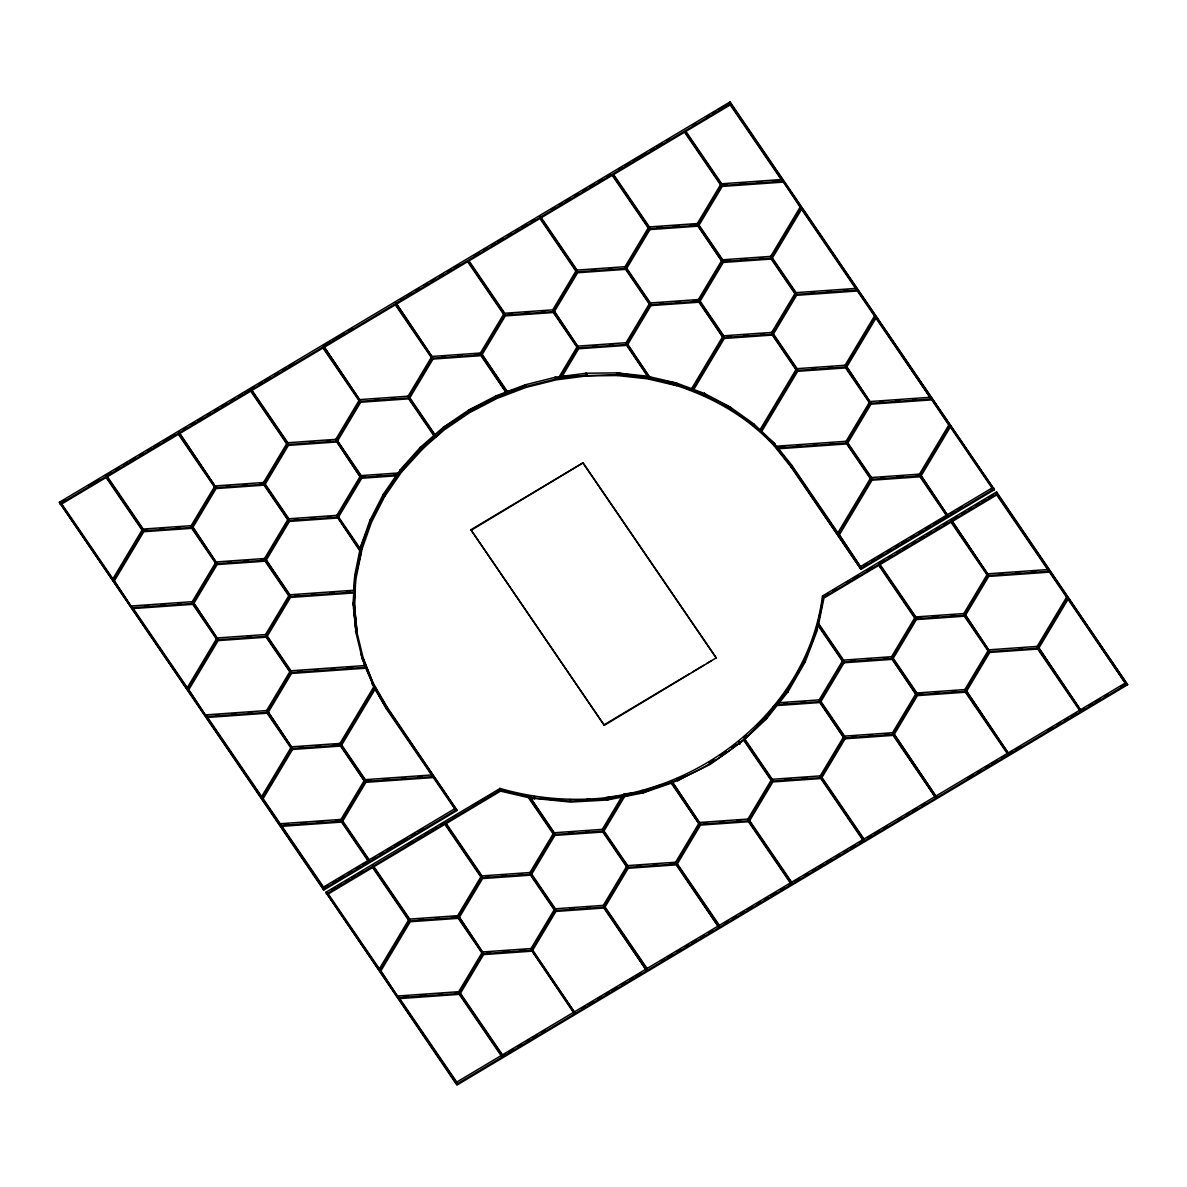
<?xml version="1.0" encoding="UTF-8"?>
<svg xmlns="http://www.w3.org/2000/svg" width="1187" height="1187" viewBox="0 0 1187 1187"><rect width="100%" height="100%" fill="white"/><g stroke="black" fill="none" stroke-linecap="round" stroke-linejoin="round"><path stroke-width="1.5" d="M353.533 607.967L356.07 632.626L353.667 604.969L353.8 592.892M658.013 380.196C701.651 391.295 743.285 412.393 774.102 445.763L791.506 467.678L860.99 569.374L994.409 489.727L730.079 101.889L59.35 502.264L323.695 890.102L457.114 810.469L387.615 708.758L373.682 684.795L363.459 659.23L356.56 630.653L354.171 603.115L354.883 590.903M359.884 549.996L360.403 551.732L336.856 516.3L359.884 549.996L354.75 575.25L354.409 591.972L290.459 596.497L265.443 558.929M355.521 630.831L356.085 632.656L353.132 603.233L353.667 604.969L354.349 592.921L290.474 597.447L267.016 636.677L291.498 672.51L365.537 667.272L360.685 652.627L365.537 667.272L361.946 657.85M353.726 592.892L353.132 603.233L354.067 609.703M353.874 590.236L354.794 575.131L354.409 591.972L353.874 590.236L289.94 594.761L266.467 560.412M355.284 583.959L355.803 575.22L354.587 607.833L357.079 632.389L354.171 603.085M356.323 576.986L361.946 549.299L371.457 522.339L384.707 496.463L401.473 472.144L430.198 440.792M369.943 520.351L370.522 521.983L369.973 520.321L370.492 522.087L360.447 547.355L360.952 549.18L360.388 547.474L360.7 550.308L338.28 517.487L361.738 478.257L397.808 475.705L383.816 496.018L370.522 521.983L360.7 550.308L360.418 547.385L369.943 520.351L383.282 494.282L396.295 475.423M355.314 576.897L354.765 575.161L355.314 576.897L360.581 551.732M624.199 795.691L606.75 799.103L606.231 797.382C710.865 784.933 808.851 703.431 822.457 596.008L996.546 491.908L1127.65 684.736L456.921 1085.111L325.831 892.268L500.098 788.45C581.081 812.056 673.252 797.338 739.1 743.166C783.212 706.74 815.617 655.076 822.992 597.744L997.08 493.629L996.546 491.908M818.362 620.935L819.816 613.916M820.543 610.4L822.354 601.601M817.709 624.125L817.294 630.342L805.172 661.99L804.682 660.195L805.142 662.049L787.931 691.917L787.411 690.166L787.916 691.947L777.841 704.559L777.307 702.823L819.193 699.87L842.666 660.64L818.748 625.638M355.536 630.92L361.234 654.349M356.204 573.544L361.456 551.658M361.427 547.563L360.937 549.937L361.946 549.329L361.427 547.563L364.988 537.459M367.955 529.031L370.938 520.574L371.457 522.339M820.232 702.303L844.224 738.388L820.766 777.619L772.811 781.016L744.442 739.486L765.912 719.485L769.814 713.402M805.157 662.02L804.638 660.284L805.142 662.049M371.768 518.956L373.43 515.722M382.526 497.961L384.173 494.727L384.707 496.463M672.272 782.841L709.96 764.576L743.67 740.213L771.921 781.55L748.463 820.781L700.508 824.164L671.738 781.105L700.508 824.164M797.382 672.881L801.002 666.604M787.886 691.976L787.367 690.24M383.846 495.988L383.238 494.371M142.336 529.595L142.87 531.316L113.433 580.532L112.913 578.811L142.336 529.595L106.593 477.263M116.311 575.042L118.166 571.941M120.035 568.825L121.89 565.724M124.68 561.065L134.888 543.972M137.677 539.313L139.532 536.212M114.056 581.437L143.775 531.731L191.73 528.334L216.212 564.181L192.754 603.411L132.009 607.714L113.522 579.701L132.009 607.714M191.715 527.399L215.173 488.154L178.406 434.338L106.993 476.966L143.761 530.782L191.715 527.399L191.181 525.663L214.654 486.433L178.896 434.101M194.92 521.36L196.79 518.215M208.986 497.813L210.871 494.682M192.62 527.8L216.079 488.569L264.033 485.171L288.515 521.019L265.057 560.249L217.117 563.647L192.101 526.064L217.117 563.647M192.754 603.411L192.235 601.675L215.693 562.445L192.22 528.096M216.079 487.62L178.777 432.068L216.079 487.62L264.018 484.237L263.499 482.501L286.957 443.27L251.199 390.938M195.959 597.373L197.828 594.242M200.648 589.524L207.221 578.544M210.025 573.84L211.909 570.695M213.779 567.564L215.663 564.418M269.093 475.067L264.404 482.901L264.938 484.637L289.42 520.485L337.375 517.087L360.833 477.857L335.817 440.273L360.833 477.857M271.912 470.349L273.796 467.218M276.601 462.5L283.174 451.52M264.018 484.237L287.477 444.991L286.957 443.27M193.659 603.812L217.132 564.582L265.072 561.199L289.569 597.031L266.096 636.262L218.156 639.659L193.14 602.091L218.156 639.659M264.938 484.637L288.396 445.407L287.862 443.671M216.731 638.458L217.251 640.194L187.828 689.41L187.294 687.674L216.731 638.458L193.258 604.109M265.057 560.249L264.538 558.513L287.996 519.283L264.523 484.934M336.322 441.074L359.795 401.829L323.012 348.014L251.599 390.642L288.382 444.457L336.322 441.074L335.802 439.338L359.26 400.108L323.517 347.776M205.559 659.067L207.428 655.951M210.203 651.292L212.992 646.633M214.847 643.532L216.717 640.416M267.327 555.783L269.197 552.652M281.393 532.251L283.278 529.105M343.28 428.759L345.165 425.614M357.361 405.212L359.231 402.081M188.436 690.315L218.171 640.609L266.111 637.211L290.607 673.044L267.134 712.289L206.39 716.577L187.917 688.579L206.39 716.577M265.977 560.65L289.435 521.419L288.901 519.683M337.242 441.475L360.7 402.245L408.654 398.847L434.709 436.979L420.747 449.19L397.971 472.99L361.204 475.586L336.707 439.739L361.723 477.322L398.506 474.711L420.717 449.22L420.183 447.469L434.175 435.258L409.159 398.639M266.096 636.262L265.576 634.526L289.034 595.295L265.562 560.947M337.375 517.087L336.841 515.351L360.299 476.121M360.685 401.295L323.383 345.743L360.685 401.295L408.64 397.912L408.105 396.176L431.564 356.946L395.82 304.614M268.366 631.796L270.235 628.665M273.055 623.961L279.628 612.967M282.432 608.263L284.316 605.118M338.696 514.194L341.5 509.49M344.319 504.772L346.203 501.641M349.008 496.923L355.581 485.943M358.4 481.239L360.269 478.094M481.462 355.477L506.908 393.669L496.552 397.6L469.028 411.919L443.686 429.16L435.495 436.297L409.545 398.313L409.025 396.577L417.468 382.451M420.287 377.748L422.157 374.617M424.976 369.899L431.534 358.919M408.64 397.912L432.098 358.682L431.564 356.946M409.545 398.313L433.003 359.082L432.483 357.346M267.134 712.289L266.615 710.553L290.073 671.323L266.615 636.974M432.988 358.133L395.686 302.581L432.988 358.133L480.943 354.75L480.409 353.014L503.882 313.783L468.123 261.452M277.847 693.698L279.731 690.552M282.536 685.849L285.355 681.145M483.198 350.284L485.082 347.138M491.641 336.158L493.525 333.013M501.033 320.46L502.902 317.33M480.943 354.75L504.401 315.519L503.882 313.783M268.054 712.69L291.512 673.459L365.908 668.192L374.484 688.282L340.491 745.139L292.536 748.537L267.52 710.954L292.536 748.537M481.848 355.15L505.306 315.92L553.261 312.522L577.743 348.37L559.76 378.46L555.842 378.965L555.382 377.229L525.188 384.811L507.383 391.547L481.328 353.414L507.902 393.283L525.722 386.547L555.813 378.994L555.308 377.243L559.225 376.724L577.223 346.634L553.75 312.285M291.112 747.335L291.646 749.071L262.208 798.287L261.689 796.551L291.112 747.335L267.654 712.986M553.246 311.587L576.704 272.357L539.937 218.527L468.524 261.155L505.306 314.97L553.246 311.587L552.727 309.852L576.185 270.621L540.426 218.289M266.022 791.239L272.52 780.363M279.019 769.488L280.874 766.387M283.663 761.728L292.032 747.736L292.551 749.472L262.831 799.177L280.785 825.455L341.53 821.152L364.988 781.921L340.995 745.837M555.501 307.121L562.074 296.142M568.647 285.147L570.517 282.016M573.336 277.298L576.155 272.595M554.151 311.988L577.624 272.758L625.564 269.36L650.061 305.207L626.602 344.438L578.648 347.836L553.632 310.267L578.648 347.836M340.491 745.139L339.957 743.403L373.964 686.546L366.056 668.162M625.549 268.425L649.022 229.195L612.24 175.364L540.827 217.993L577.609 271.808L625.549 268.425L625.03 266.689L648.488 227.459L612.744 175.127M350.224 728.18L352.094 725.049M353.963 721.919L355.833 718.788M363.311 706.28L365.181 703.164M367.985 698.475L369.854 695.345M371.724 692.214L373.593 689.083M627.107 345.135L649.022 378.193L617.418 374.602L560.487 376.561L562.341 373.46M565.131 368.786L567.92 364.127M569.775 361.026L571.63 357.925M631.573 257.683L633.443 254.537M636.262 249.834L638.131 246.703M640.016 243.558L641.885 240.412M646.589 232.578L649.393 227.859L649.927 229.595L626.469 268.826L650.951 304.673L698.906 301.275L722.364 262.045L698.371 225.96M341.53 821.152L340.995 819.416L364.468 780.185M626.602 344.438L626.068 342.702L649.526 303.471L626.068 269.123M697.867 225.263L721.325 186.033L684.543 132.202L613.145 174.83L649.912 228.661L697.867 225.263L697.333 223.527L720.791 184.297L685.047 131.965M341.915 819.831L348.488 808.851M351.293 804.133L353.177 801.002M355.047 797.857L356.931 794.726M359.735 790.008L365.373 780.601M627.923 341.544L638.235 324.288M641.054 319.57L642.939 316.439M645.743 311.721L650.446 303.887L650.966 305.608L627.508 344.853L650.535 378.549L677.169 384.825L692.11 390.389L723.402 338.058L699.41 301.988M699.188 222.37L701.057 219.224M703.876 214.521L710.449 203.541M712.319 200.395L714.203 197.25M717.007 192.546L718.892 189.416M698.906 301.275L698.371 299.539L721.83 260.309M703.98 292.106L705.85 288.96M708.669 284.257L710.553 281.126M712.423 277.981L714.307 274.85M718.996 267.001L722.749 260.725M692.11 390.389L691.591 388.653L722.883 336.322M771.209 258.113L770.689 256.377L800.409 206.672L782.456 180.409L800.928 208.408L771.209 258.113L723.254 261.511L698.772 225.664L722.23 186.433L782.99 182.13M693.475 387.422L696.324 382.674M699.158 377.911L701.057 374.751M703.891 370.003L710.523 358.904M713.372 354.156L715.257 350.996M718.105 346.233L723.788 336.737M771.595 256.793L773.494 253.617M776.343 248.855L782.99 237.741M785.839 232.978L787.738 229.803M790.587 225.04L796.269 215.515M693.06 390.731L724.307 338.473L772.262 335.075L796.744 370.923L760.526 431.504L754.338 425.673L730.821 408.847L705.033 395.226L693.06 390.731L692.525 389.01L704.485 393.461L730.346 407.156L753.79 423.907L759.992 429.768L760.526 431.504M379.914 970.551L327.79 894.256L372.57 867.519L409.352 921.335L379.914 970.551L379.395 968.815L408.818 919.599L373.074 867.282M384.647 961.945L386.502 958.844M388.372 955.743L390.226 952.627M393.016 947.968L403.224 930.89M406.013 926.231L407.868 923.115M380.537 971.456L410.257 921.75L458.212 918.352L482.694 954.185L459.235 993.43L398.476 997.718L380.003 969.72L398.476 997.718M772.247 334.14L795.705 294.895L771.224 259.063L723.269 262.446L699.811 301.691L724.307 337.523L772.247 334.14L771.728 332.405L795.186 293.174L771.713 258.825M776.387 326.529L778.257 323.398M781.076 318.68L782.96 315.549M784.83 312.404L786.714 309.273M791.403 301.424L796.091 293.575M458.197 917.403L481.655 878.172L444.873 824.357L373.475 866.985L410.242 920.8L458.197 917.403L457.663 915.681L481.121 876.436L445.377 824.119M459.517 914.509L462.322 909.806M477.337 884.701L479.222 881.555M459.102 917.818L482.56 878.588L530.515 875.19L554.997 911.022L531.539 950.268L483.584 953.651L458.583 916.082L483.584 953.651M759.992 429.768L796.225 369.187L772.752 334.838M764.473 424.219L766.327 421.103M772.871 410.168L779.399 399.247M782.203 394.559L784.073 391.443M790.601 380.523L797.13 369.587M761.965 431.638L774.369 443.374L774.963 445.184L761.253 432.202L797.664 371.323L845.604 367.925L870.101 403.773L846.643 443.003L777.144 447.929L774.918 445.125L776.61 446.193L846.108 441.267L869.567 402.037L846.108 367.688M459.235 993.43L458.701 991.694L482.159 952.464L458.701 918.115M530.5 874.24L553.958 835.01L528.408 797.619L500.528 791.135L445.778 823.823L482.545 877.638L530.5 874.24L529.966 872.519L553.439 833.274L528.898 797.382M460.556 990.537L462.426 987.391M464.31 984.26L466.179 981.115M468.999 976.411L475.572 965.417M478.391 960.713L480.26 957.568M531.821 871.347L533.69 868.216M536.509 863.498L538.394 860.367M540.263 857.222L542.147 854.091M544.952 849.388L551.525 838.393M845.589 366.991L875.323 317.285L857.37 291.008L796.625 295.311L773.152 334.541L797.649 370.389L845.589 366.991L845.07 365.255L874.789 315.549L857.845 290.741M853.572 352.969L855.471 349.794M863.068 337.093L864.967 333.918M867.816 329.155L869.715 325.98M872.564 321.217L875.412 316.454L931.142 398.98L870.991 403.239L845.975 365.67L870.991 403.239M846.509 367.391L875.932 318.175L875.412 316.454M531.539 950.268L531.004 948.532L554.477 909.301L531.004 874.953M529.387 796.225L554.863 834.476L602.803 831.078L602.284 829.357L621.84 796.64M534.743 944.229L531.924 948.932L575.28 1013.372L646.692 970.743L604.376 907.847M549.759 919.124L551.629 915.978M604.138 828.17L609.836 818.644M602.803 831.078L623.294 796.818L622.774 795.082M635.164 793.376L624.614 796.551L603.708 831.493L628.205 867.326L676.145 863.943L699.618 824.713L671.738 782.93M932.225 399.604L949.704 426.148L919.984 475.868L872.03 479.251L847.548 443.419L847.014 441.683L855.471 427.557M858.275 422.854L860.16 419.708M862.979 415.005L869.537 404.01M847.548 443.419L871.006 404.173L870.486 402.452M603.842 907.105L627.3 867.875L602.818 832.028L554.863 835.425L531.405 874.656L555.902 910.488L603.842 907.105L603.322 905.369L626.781 866.139L603.308 831.79M604.228 905.77L606.112 902.639M608.916 897.936L610.801 894.79M612.67 891.645L614.554 888.514M617.374 883.811L623.932 872.816M627.686 866.54L628.22 868.276L604.762 907.506L647.598 970.209L718.996 927.581L676.679 864.685M838.423 534.491L792.382 467.114L777.856 448.82L846.643 443.953L871.139 479.785L838.423 534.491L837.903 532.755L870.605 478.064L847.147 443.715M839.461 532.088L841.346 528.927M853.601 508.422L855.486 505.276M858.32 500.543L861.154 495.81M863.038 492.664L864.922 489.504M867.742 484.771L869.641 481.625M839.046 535.396L872.044 480.201L919.999 476.803L947.3 516.76L861.361 568.054L838.512 533.66L861.361 568.054M676.145 863.943L675.626 862.207L699.084 822.977M676.531 862.608L682.169 853.201M698.119 826.523L700.004 823.377M919.984 475.868L919.45 474.132L949.185 424.427M921.32 472.945L924.169 468.182M927.017 463.42L928.917 460.244M931.765 455.482L938.398 444.368M941.246 439.605L943.146 436.43M920.889 476.269L950.327 427.053L992.985 489.489L948.19 516.226L920.37 474.533L948.19 516.226M748.463 820.781L747.929 819.045L771.387 779.814L744.19 740.005M749.783 817.888L754.472 810.038M757.291 805.335L759.161 802.189M761.045 799.059L762.915 795.913M765.734 791.21L772.307 780.215M823.867 693.994L830.425 683.015M833.244 678.296L835.129 675.166M777.841 704.559L819.727 701.606L843.185 662.361L842.666 660.64M892.535 659.141L916.527 695.226L893.069 734.456L845.129 737.854L820.632 702.007L844.091 662.776L843.571 661.04M820.766 777.619L820.232 775.883L843.705 736.652M892.03 658.444L915.489 619.199L878.721 565.383L823.971 598.07L818.526 624.436L844.091 661.827L892.03 658.444L891.511 656.708L914.969 617.477L879.211 565.146M828.66 763.731L830.529 760.6M904.613 636.707L906.497 633.576M909.301 628.858L912.12 624.154M893.603 735.198L935.92 798.094L864.507 840.722L821.671 778.019L845.129 738.789L844.61 737.053M893.069 734.456L892.55 732.72L916.008 693.49M964.334 615.281L987.807 576.036L951.024 522.221L879.612 564.849L916.394 618.664L964.334 615.281L963.814 613.545L987.272 574.315L951.529 521.983M896.274 728.417L902.847 717.438M905.651 712.734L907.536 709.589M967.539 609.243L969.408 606.097M972.227 601.394L978.8 590.414M981.619 585.695L983.489 582.565M893.989 734.857L917.447 695.627L965.387 692.229L1008.223 754.932L936.825 797.56L893.455 733.136L936.825 797.56M965.254 615.682L988.712 576.452L1049.456 572.149L1067.41 598.426L1037.69 648.132L989.735 651.529L964.719 613.946L989.735 651.529M965.372 691.294L988.845 652.064L964.348 616.216L916.409 619.614L892.936 658.844L917.432 694.692L965.372 691.294L964.853 689.558L988.311 650.328L964.838 615.979M977.02 671.13L978.904 667.999M981.708 663.296L984.527 658.577M966.292 691.695L989.75 652.464L1037.705 649.066L1080.541 711.77L1009.128 754.398L965.758 689.973L1009.128 754.398M1037.69 648.132L1037.156 646.396L1066.89 596.69L1049.931 571.882M1039.975 643.636L1041.86 640.461M1044.708 635.698L1051.356 624.585M1054.204 619.822L1061.801 607.121M1064.65 602.358L1066.549 599.183M1038.595 648.532L1068.018 599.316L1067.499 597.595L1126.226 684.498L1081.431 711.236L1038.076 646.811L1081.431 711.236M741.474 741.133L739.813 743.789L739.293 742.068L739.724 743.878M389.425 487.115L392.556 482.56M397.793 474.978L400.924 470.438L401.473 472.144L400.924 470.438M773.672 707.378L775.571 705.019M778.42 701.428L780.66 698.653M765.941 719.456L777.04 705.568L819.742 702.541L844.224 738.388M421.444 449.828L435.703 437.35L443.745 428.166L440.08 431.371M404.47 466.476L410.331 459.918M415.035 454.666L426.103 443.567M435.495 436.297L434.961 434.561L443.048 427.498L468.524 410.168L496.003 395.879L506.374 391.933M744.442 739.486L765.363 717.779L758.656 724.025M743.923 737.75L746.608 735.257M430.006 440.169L433.893 436.771M435.703 437.35L444.294 429.887L469.592 412.661L496.982 398.431L525.945 387.452L556.006 379.899L586.63 375.908L617.344 375.552L647.553 378.846L676.768 385.716M507.902 393.283L507.383 391.547L525.618 386.576L525.084 384.84L525.722 386.547M624.614 796.551L642.805 792.975L659.23 786.18M677.391 781.076L688.697 774.651M709.574 762.766L714.025 759.68M719.945 755.555L725.865 751.43M731.785 747.306L736.237 744.204M443.76 428.151L446.742 426.118M449.725 424.1L455.674 420.05M464.607 413.966L467.574 411.948M443.137 427.439L443.582 429.234L443.137 427.439L469.147 411.844L468.613 410.123L496.656 397.571L496.121 395.835M62.317 501.582L65.419 499.742M88.58 485.913L99.396 479.459M106.459 475.23L111.222 472.396M115.985 469.548L119.16 467.648M123.923 464.814L127.098 462.915M130.273 461.031L135.036 458.182M139.784 455.333L142.959 453.449M147.722 450.6L150.897 448.716M154.073 446.816L158.835 443.968M163.598 441.134L174.697 434.501M183.54 429.234L186.7 427.335M191.463 424.486L194.638 422.602M197.814 420.702L202.576 417.869M207.339 415.02L210.514 413.121M215.277 410.287L218.438 408.387M221.613 406.488L226.376 403.654M231.139 400.805L234.314 398.921M239.077 396.072L242.252 394.188M245.427 392.289L250.175 389.44M251.08 388.906L254.255 387.021M259.018 384.173L262.193 382.273M265.354 380.389L270.117 377.54M274.88 374.706L278.055 372.807M282.818 369.958L285.993 368.074M289.168 366.175L293.931 363.326M324.971 344.794L329.734 341.96M332.909 340.061L344.022 333.428M348.77 330.594L351.945 328.695M400.449 299.747L403.625 297.848M406.8 295.949L411.563 293.115M416.325 290.266L419.501 288.382M424.263 285.533L427.424 283.634M430.599 281.749L435.362 278.9M440.125 276.067L443.3 274.167M448.063 271.319L451.238 269.434M454.413 267.535L459.161 264.701M474.34 255.635L479.103 252.786M483.866 249.953L487.041 248.053M491.804 245.219L494.979 243.32M498.154 241.421L502.917 238.587M507.665 235.738L510.84 233.854M515.603 231.005L518.778 229.106M521.954 227.221L526.716 224.373M531.479 221.539L534.654 219.64M551.421 209.624L554.581 207.74M559.344 204.891L562.519 203.007M565.695 201.107L570.457 198.259M575.22 195.425L578.395 193.526M583.158 190.692L586.333 188.792M589.494 186.893L594.257 184.059M599.02 181.21L602.195 179.326M606.958 176.477L610.133 174.578M618.961 169.311L622.136 167.412M625.312 165.527L630.074 162.678M633.25 160.779L645.936 153.212M650.699 150.363L653.874 148.464M657.049 146.58L661.812 143.731M666.575 140.897L669.735 138.998M692.644 125.332L695.73 123.478M706.547 117.038L709.633 115.184M712.719 113.344L715.806 111.504M718.892 109.649L729.708 103.21M59.869 503.985L730.598 103.625L730.079 101.889M105.569 475.764L106.088 477.5L61.309 504.238L113.433 580.532M179.296 433.804L250.709 391.176L287.477 444.991M323.917 347.479L395.316 304.851L432.098 358.682M396.221 304.317L467.633 261.689L504.401 315.519M470.883 529.758L583.054 462.811L716.28 657.821L604.302 725.346L470.883 529.758L604.302 725.346M471.061 530.337L583.054 462.811M368.311 860.323L368.845 862.059L324.051 888.796L323.532 887.06L368.311 860.323L342.019 821.849M455.155 808.495L455.674 810.217L369.736 861.525L369.216 859.789L455.155 808.495L433.848 777.307M860.827 566.333L946.766 515.024L920.474 476.551M947.671 514.49L992.451 487.753L949.793 425.317M323.695 890.102L323.161 888.38L327.924 885.532M332.686 882.683L335.862 880.784M339.052 878.899L343.815 876.051M348.577 873.202L351.753 871.303M356.515 868.469L359.691 866.569M362.866 864.67L367.629 861.821M372.406 858.987L375.582 857.088M380.344 854.239L383.52 852.34M386.695 850.456L391.458 847.607M394.633 845.708L407.349 838.126M412.112 835.277L415.287 833.378M418.462 831.493L423.225 828.645M863.646 565.739L866.822 563.855M871.584 561.006L874.76 559.107M877.935 557.207L882.698 554.374M887.475 551.525L890.651 549.626M895.413 546.777L898.589 544.892M901.764 542.993L906.527 540.144M911.29 537.296L914.465 535.411M919.228 532.562L922.418 530.663M925.593 528.764L930.356 525.93M933.531 524.031L946.232 516.449M950.995 513.6L954.185 511.701M957.36 509.802L962.123 506.968M990.715 489.905L993.89 488.005M604.124 724.767L689.439 673.845M692.585 671.961L703.654 665.358M706.814 663.474L711.547 660.64M331.885 889.746L334.986 887.906M338.072 886.066L341.159 884.226M345.788 881.451L348.874 879.612M351.975 877.772L355.061 875.917M358.148 874.077L362.777 871.317M407.853 844.402L412.616 841.568M417.379 838.719L420.554 836.835M425.317 833.986L428.477 832.087M431.653 830.203L436.415 827.354M441.178 824.52L444.353 822.621M453.078 817.413L456.194 815.543M473.405 805.276L478.094 802.471M481.225 800.602L484.355 798.747M487.486 796.878L492.175 794.073M496.878 791.269L500.009 789.4M823.437 596.334L828.14 593.53M832.829 590.725L835.96 588.856M846.91 582.327L850.04 580.458M853.156 578.588L857.86 575.784M867.237 570.19L871.941 567.386M879.092 563.113L883.855 560.279M888.618 557.43L891.778 555.531M896.541 552.697L899.716 550.798M902.892 548.898L907.654 546.065M912.417 543.216L915.592 541.331M920.355 538.483L923.516 536.598M926.691 534.699L931.454 531.85M936.217 529.016L939.392 527.117M944.155 524.283L947.33 522.384M952.938 519.031L957.568 516.271M962.212 513.496L965.298 511.656M968.384 509.817L971.47 507.962M976.115 505.202L979.201 503.362M982.287 501.507L985.373 499.668M988.459 497.828L993.104 495.053M326.351 894.004L500.202 790.23L534.847 798.124L570.591 801.136L606.75 799.103M951.929 521.687L996.709 494.949L1048.848 571.244L988.697 575.502L951.395 519.951L988.697 575.502M501.552 1055.332L502.086 1057.068L457.292 1083.79L456.758 1082.069L501.552 1055.332L459.77 994.172M502.976 1056.534L502.457 1054.798L573.855 1012.17L531.019 949.466L574.389 1013.906L502.976 1056.534L460.141 993.831L483.599 954.6L531.553 951.202M574.76 1011.636L646.173 969.007M647.598 970.209L647.063 968.473L718.476 925.845M790.779 882.683L791.314 884.419L719.901 927.047L719.367 925.311L790.779 882.683L748.997 821.523M863.083 839.521L863.617 841.257L792.204 883.885L791.684 882.149L863.083 839.521L821.3 778.36M864.507 840.722L863.988 838.986L935.401 796.358M936.291 795.824L1007.704 753.196L965.906 692.036M1008.594 752.662L1080.007 710.034L1038.224 648.874M1080.912 709.5L1125.691 682.762M502.487 1055.866L505.677 1053.967M508.852 1052.068L513.615 1049.219M518.393 1046.385L521.568 1044.486M526.331 1041.637L529.506 1039.738M532.696 1037.839L537.459 1034.99M542.222 1032.141L545.412 1030.257M581.956 1008.431L585.146 1006.531M588.322 1004.632L593.085 1001.783M597.862 998.935L601.037 997.05M605.8 994.202L608.976 992.302M612.166 990.403L616.928 987.554M621.691 984.706L624.881 982.806M629.644 979.972L632.819 978.073M635.995 976.174L640.772 973.325M661.426 960.995L664.616 959.096M667.791 957.197L672.554 954.348M677.332 951.499L680.507 949.6M685.27 946.766L688.445 944.867M691.635 942.968L696.398 940.119M701.161 937.27L704.351 935.371M709.114 932.522L712.289 930.638M725.005 923.041L728.18 921.142M732.958 918.293L736.133 916.394M740.896 913.56L744.086 911.661M747.261 909.761L752.024 906.913M756.802 904.064L759.977 902.165M764.74 899.316L767.915 897.431M771.105 895.532L775.868 892.683M780.631 889.835L783.821 887.935M788.583 885.087L791.759 883.187M794.934 881.303L799.712 878.454M804.474 875.605L807.65 873.706M812.427 870.857L815.603 868.958M818.778 867.059L823.555 864.225M826.731 862.326L831.493 859.477M836.271 856.628L839.446 854.729M844.209 851.88L847.384 849.981M850.575 848.097L855.337 845.248M860.1 842.399L863.29 840.5M868.053 837.651L871.228 835.752M874.404 833.853L879.181 831.019M883.944 828.17L887.119 826.271M898.247 819.623L901.423 817.724M906.2 814.89L909.376 812.991M912.551 811.092L917.328 808.243M922.091 805.394L925.266 803.495M968.191 777.886L972.954 775.037M977.717 772.188L980.892 770.289M985.67 767.44L988.845 765.556M992.02 763.656L996.798 760.808M1001.561 757.959L1004.736 756.06M1009.514 753.211L1012.689 751.312M1015.864 749.427L1020.627 746.578M1047.661 730.45L1052.424 727.601M1057.187 724.753L1060.362 722.853M1065.14 720.005L1068.315 718.105M1071.49 716.221L1076.268 713.372M1081.031 710.523L1084.206 708.624M1088.983 705.775L1092.159 703.876M1095.334 701.977L1100.097 699.143M1104.874 696.294L1108.05 694.395M1120.765 686.798L1123.941 684.899M776.357 704.855L772.841 706.858L773.375 708.594L764.621 717.156L765.155 718.877M468.494 410.183L469.043 411.889L468.583 410.123M470.705 410.079L477.144 406.74M676.991 779.28L685.107 775.17M728.818 407.794L730.272 407.096L730.895 408.907M498.184 396.043L506.701 392.808M513.511 390.226L525.426 385.716M642.33 791.225L660.699 784.904M642.835 792.946L671.248 783.183L699.618 824.713M623.294 796.818L606.78 800.053L612.195 798.391M606.809 800.053L570.502 802.086L529.906 797.961M555.516 378.149L559.107 377.689M564.508 376.976L568.113 376.516M560.487 376.561L586.081 373.237L616.854 372.866L647.731 377.911L647.197 376.16L616.988 372.896M623.679 793.94L642.523 792.07L642.004 790.349M647.227 376.19L647.761 377.896L647.197 376.16C649.23 380.597 645.55 374.454 648.503 376.457M685.938 131.431L721.696 183.762L781.847 179.504L782.367 181.24L722.215 185.498L685.448 131.668L730.242 104.931L782.367 181.24M723.551 184.578L727.23 184.311M740.109 183.406L745.644 183.006M756.683 182.234L762.202 181.834M773.256 181.062L778.776 180.661M613.634 174.593L649.393 226.925L697.333 223.527M656.782 227.34L662.301 226.954M673.37 226.168L678.905 225.782M689.973 224.996L695.508 224.595M649.927 229.595L697.882 226.198L722.364 262.045M540.308 216.257L577.075 270.087L625.03 266.689M698.238 223.942L722.735 259.775L770.689 256.377M591.853 269.983L595.533 269.716M608.441 268.811L612.136 268.544M724.589 260.591L730.124 260.19M741.192 259.419L746.727 259.018M759.635 258.113L763.315 257.846M469.028 260.917L504.772 313.249L552.727 309.852M626.469 268.826L625.935 267.105L650.431 302.937L698.371 299.539M772.618 258.291L796.076 292.625L856.228 288.382L802.071 209.105M508.481 313.932L512.161 313.665M525.069 312.76L528.764 312.493M541.673 311.573L545.352 311.32M659.66 303.234L663.355 302.967M676.264 302.062L679.943 301.795M692.852 300.875L698.386 300.489M810.825 292.536L814.505 292.269M827.384 291.364L831.078 291.097M843.957 290.192L847.637 289.925M796.611 294.361L856.747 290.103L801.551 209.313L772.114 258.529L796.611 294.361L796.076 292.625M650.966 305.608L698.92 302.225L723.402 338.058M432.469 356.412L480.409 353.014M578.114 346.1L626.068 342.702M699.291 299.955L723.773 335.787L771.728 332.405M441.698 356.693L445.392 356.441M458.301 355.521L461.98 355.269M474.889 354.349L478.584 354.082M592.892 345.996L596.571 345.743M609.48 344.823L613.175 344.556M727.468 336.47L731.162 336.218M744.071 335.298L747.765 335.046M760.674 334.126L764.354 333.859M433.003 359.082L480.958 355.685L506.908 393.669M360.165 399.574L408.105 396.176M773.657 334.304L797.115 368.653L845.07 365.255M374.929 399.47L378.608 399.203M391.517 398.298L395.212 398.031M811.893 368.549L815.573 368.282M828.481 367.376L832.176 367.109M252.104 390.404L287.847 442.736L335.802 439.338M870.472 401.503L930.608 397.244M310 442.113L313.68 441.846M326.588 440.926L330.283 440.674M879.686 401.799L883.365 401.532M896.259 400.627L899.939 400.36M912.818 399.455L916.498 399.188M288.396 445.407L336.336 442.009M871.006 404.173L931.75 399.885L949.704 426.148M215.544 485.898L263.499 482.501M226.628 486.047L230.308 485.795M243.216 484.875L246.911 484.622M259.819 483.702L263.514 483.435M361.219 476.521L364.824 476.269M377.451 475.379L381.057 475.126M393.683 474.236L397.289 473.969M779.132 446.95L784.562 446.579M797.234 445.674L800.869 445.422M813.54 444.517L817.16 444.264M829.832 443.374L833.452 443.107M107.483 476.729L143.241 529.061L191.181 525.663M265.428 484.4L288.886 518.749L336.841 515.351M847.014 441.683L871.51 477.515L919.45 474.132M143.256 529.995L146.936 529.743M159.844 528.823L163.539 528.556M176.448 527.651L180.142 527.384M294.435 519.298L298.13 519.031M311.039 518.125L314.718 517.858M327.627 516.953L331.321 516.686M880.739 477.812L884.434 477.545M897.342 476.64L902.877 476.239M915.785 475.334L919.465 475.067M289.435 521.419L337.375 518.036M216.583 561.911L264.538 558.513M227.667 562.074L231.346 561.807M244.255 560.902L247.949 560.635M260.858 559.715L264.553 559.463M131.475 605.978L192.235 601.675M144.859 605.978L148.494 605.711M161.254 604.821L164.904 604.554M177.664 603.649L181.299 603.397M295.415 595.325L299.065 595.058M311.855 594.153L315.505 593.901M330.105 592.862L333.755 592.61M346.53 591.705L350.18 591.452M988.177 573.766L1048.314 569.523L1048.848 571.244M999.231 573.929L1002.911 573.677M1015.79 572.757L1019.485 572.505M1032.364 571.585L1036.043 571.333M217.622 637.923L265.576 634.526M247.148 636.781L250.828 636.514M880.116 564.611L915.86 616.928L963.814 613.545M915.874 617.878L921.409 617.492M932.478 616.706L938.012 616.305M950.921 615.4L954.6 615.133M267.016 636.677L266.481 634.941L290.978 670.774L365.017 665.536M298.249 671.204L301.869 670.952M314.57 670.062L318.205 669.794M330.906 668.904L334.541 668.637M347.242 667.747L352.687 667.361M818.006 622.7L843.556 660.091L891.511 656.708M989.216 649.793L1037.156 646.396M850.945 660.521L854.64 660.254M867.549 659.349L871.228 659.082M884.137 658.177L887.831 657.91M1018.728 648.651L1022.422 648.384M844.091 662.776L892.045 659.378L916.527 695.226M205.87 714.856L266.615 710.553M215.589 715.108L219.239 714.841M231.999 713.951L235.649 713.684M248.395 712.779L252.045 712.526M261.689 796.551L206.479 715.746L207.013 717.482L267.149 713.224L291.646 749.071M893.44 658.607L916.898 692.956L964.853 689.558M783.628 703.327L787.189 703.075M801.418 702.066L804.979 701.814M916.913 693.891L922.447 693.505M935.356 692.585L939.051 692.333M951.959 691.413L955.639 691.16M292.017 746.801L339.957 743.403M299.406 747.216L303.086 746.964M315.994 746.044L319.689 745.777M332.597 744.872L339.972 744.353M292.551 749.472L340.506 746.089L364.988 781.921M820.632 702.007L820.113 700.271L844.595 736.118L892.55 732.72M851.984 736.533L855.679 736.281M868.587 735.361L872.267 735.094M885.176 734.189L888.87 733.922M845.129 738.789L893.084 735.391L935.92 798.094M340.877 743.819L365.359 779.651L432.216 774.918L432.736 776.654L365.893 781.387L341.396 745.54L375.062 689.261L386.695 709.247L432.736 776.654M367.198 780.467L370.848 780.215M383.609 779.31L389.069 778.924M401.844 778.019L405.479 777.752M418.239 776.862L421.889 776.595M744.932 739.234L772.292 779.28L820.232 775.883M785.215 779.31L790.75 778.909M801.804 778.138L807.338 777.737M262.831 799.177L262.297 797.456L280.251 823.719L340.995 819.416M284.509 824.357L288.159 824.104M300.919 823.199L306.38 822.814M317.315 822.042L322.79 821.656M335.55 820.751L341.01 820.365M530.426 797.753L554.329 832.74L602.284 829.357M699.989 822.443L747.929 819.045M569.092 832.651L572.787 832.384M585.695 831.464L589.375 831.212M703.683 823.125L707.378 822.858M720.286 821.938L723.966 821.686M736.875 820.766L740.569 820.514M791.314 884.419L748.478 821.716L700.523 825.113L677.065 864.344L719.901 927.047M445.244 822.087L482.026 875.902L529.966 872.519M603.189 829.758L627.671 865.605L675.626 862.207M485.72 876.585L489.415 876.332M502.324 875.412L506.003 875.145M518.927 874.24L522.606 873.973M636.915 865.887L640.594 865.635M653.503 864.715L657.197 864.448M670.106 863.542L673.801 863.275M628.22 868.276L676.16 864.878L718.996 927.581M372.941 865.249L409.723 919.064L457.663 915.681M530.886 872.92L555.368 908.767L603.322 905.369M418.952 919.361L422.631 919.094M435.555 918.189L439.235 917.922M452.143 917.017L455.838 916.75M570.131 908.663L573.825 908.396M586.734 907.491L590.429 907.224M483.064 951.929L531.004 948.532M486.759 952.612L490.454 952.345M503.362 951.425L508.897 951.039M519.965 950.253L525.485 949.867M397.957 995.997L458.701 991.694M404.04 996.501L407.69 996.249M420.435 995.344L425.91 994.958M438.671 994.053L442.321 993.801M455.066 992.896L458.716 992.629M398.565 996.887L399.099 998.623L459.25 994.365L502.086 1057.068M586.081 373.237L586.69 374.958L586.081 373.237L586.615 374.958L561.006 378.297L578.662 348.77L626.602 345.387L649.022 378.193M586.333 799.444L589.954 799.237M541.302 797.931L544.878 798.228M555.605 799.148L559.181 799.444M620.371 374.202L623.917 374.588M631.024 375.359L634.57 375.745M626.973 343.117L650.535 378.549L676.545 383.06L691.591 388.653M650.001 376.813L676.545 383.06L677.198 384.825L676.575 383.075M677.97 384.618L686.62 387.852M697.006 391.725L702.2 393.654M704.455 396.028L703.936 394.307M704.944 395.167L704.485 393.461L704.944 395.167L704.485 393.461L704.944 395.167L728.299 406.058M710.405 397.719L718.447 401.978M530.678 796.937L534.58 799.044M731.177 408.981L744.294 418.343M747.202 420.435L755.629 427.038M648.028 377.867L650.031 379.41M761.253 432.202L774.369 443.374L777.144 447.929M753.79 423.907L754.324 425.629M753.567 426.326L753.033 424.59M362.48 659.571L360.685 652.627M762.039 433.107L773.598 444.057L790.972 465.927L860.99 569.374M778.449 448.493L791.863 465.378L837.903 532.755M730.598 103.625L994.409 489.727M997.08 493.629L1127.65 684.736M730.747 104.723L781.847 179.504M996.19 493.213L1048.314 569.523M875.932 318.175L931.142 398.98M1068.018 599.316L1126.226 684.498M818.244 625.846L843.185 662.361M863.988 838.986L821.152 776.298L821.671 778.019M863.617 841.257L820.781 778.553L772.826 781.951L749.368 821.181L792.204 883.885M583.218 463.39L716.458 658.399M749.887 820.989L791.684 882.149M409.025 396.577L434.961 434.561M677.584 864.151L719.367 925.311M360.165 548.572L337.746 515.766L338.28 517.487M605.266 907.298L647.063 968.473M646.692 970.743L603.857 908.04L555.917 911.438L532.444 950.668L575.28 1013.372M363.459 659.23L362.925 657.464L373.148 683.059L387.081 707.022L457.114 810.469M386.161 707.511L386.71 709.277L375.404 689.068L386.161 707.511L432.216 774.918M455.674 810.217L433.359 777.559L365.893 782.337L342.435 821.567L369.736 861.525M342.924 821.315L369.216 859.789M459.621 992.095L502.457 1054.798M106.088 477.5L142.87 531.316M217.251 640.194L192.769 604.361L132.618 608.605L187.828 689.41M368.845 862.059L341.544 822.101L281.393 826.36L324.051 888.796M60.774 502.502L112.913 578.811M133.137 608.397L187.294 687.674M281.912 826.152L323.532 887.06M379.395 968.815L327.256 892.52L327.79 894.256M399.604 998.415L456.758 1082.069M207.013 717.482L262.208 798.287M399.099 998.623L457.292 1083.79M59.35 502.264L323.161 888.38M325.831 892.268L456.401 1083.375M373.148 683.059L373.697 684.825M774.384 443.404L774.918 445.125L774.428 443.448M372.228 683.564L374.484 688.282L373.964 686.546M617.418 374.602L616.854 372.866L617.522 374.632M496.032 395.864L496.611 397.571M555.902 378.965L555.279 377.243L555.842 378.965L555.279 377.243L559.76 378.46L559.225 376.724M360.967 549.091L360.388 547.474M739.219 742.112L739.753 743.863M676.531 778.464L677.08 780.185M372.184 683.445L372.763 685.27M570.042 799.4L570.591 801.136M354.75 575.25L355.299 576.971M534.298 796.388L534.847 798.124M353.667 604.836L353.132 603.13L353.652 604.925M803.688 659.942L804.222 661.663M786.491 689.781L787.026 691.502M738.566 741.445L739.1 743.166M791.833 465.349L792.382 467.114M790.972 465.927L791.506 467.678M815.781 628.368L816.315 630.089M708.98 762.024L709.5 763.76M387.081 707.022L387.615 708.758M525.084 384.84L525.618 386.576M1066.89 596.69L1067.41 598.426M1080.007 710.034L1080.541 711.77M992.451 487.753L992.985 489.489M987.272 574.315L987.807 576.036M988.311 650.328L988.845 652.064M946.766 515.024L947.3 516.76M874.789 315.549L875.323 317.285M1007.704 753.196L1008.223 754.932M869.567 402.037L870.101 403.773M800.409 206.672L800.928 208.408M915.86 616.928L916.394 618.664M914.969 617.477L915.489 619.199M871.51 477.515L872.03 479.251M846.108 441.267L846.643 443.003M916.898 692.956L917.432 694.692M795.186 293.174L795.705 294.895M770.689 257.327L771.224 259.063M797.115 368.653L797.649 370.389M796.225 369.187L796.744 370.923M771.728 333.339L772.262 335.075M721.696 183.762L722.215 185.498M720.791 184.297L721.325 186.033M722.735 259.775L723.254 261.511M843.556 660.091L844.091 661.827M822.71 595.681L823.229 597.402M822.517 595.859L822.992 597.744M773.583 444.042L774.117 445.793M723.773 335.787L724.307 337.523M844.595 736.118L845.129 737.854M819.193 699.87L819.727 701.606M649.393 226.925L649.912 228.661M650.431 302.937L650.951 304.673M649.526 303.471L650.061 305.207M772.292 779.28L772.811 781.016M771.387 779.814L771.921 781.55M616.795 373.816L617.344 375.552M747.944 819.994L748.478 821.716M577.075 270.087L577.609 271.808M576.185 270.621L576.704 272.357M577.223 346.634L577.743 348.37M552.741 310.801L553.261 312.522M504.772 313.249L505.306 314.97M525.188 384.811L525.975 387.437M627.671 865.605L628.205 867.326M626.781 866.139L627.3 867.875M434.175 435.258L434.709 436.979M554.329 832.74L554.863 834.476M553.439 833.274L553.958 835.01M420.213 447.454L420.747 449.19L420.183 447.469L420.717 449.22L420.109 447.544L400.153 469.859L400.687 471.595L397.971 472.99L398.506 474.711M555.368 908.767L555.902 910.488M554.477 909.301L554.997 911.022M573.855 1012.17L574.389 1013.906M529.981 873.454L530.515 875.19M499.935 788.42L500.617 790.186M499.668 788.494L500.202 790.23M359.26 400.108L359.795 401.829M361.204 475.586L361.723 477.322M482.026 875.902L482.545 877.638M481.121 876.436L481.655 878.172M482.159 952.464L482.694 954.185M287.847 442.736L288.382 444.457M288.886 518.749L289.42 520.485M409.723 919.064L410.242 920.8M287.996 519.283L288.515 521.019M365.359 779.651L365.893 781.387M289.94 594.761L290.459 596.497M289.034 595.295L289.569 597.031M290.978 670.774L291.498 672.51M214.654 486.433L215.173 488.154M215.693 562.445L216.212 564.181M280.251 823.719L280.785 825.455M143.241 529.061L143.761 530.782M400.687 471.595L400.123 469.874L400.657 471.625M730.821 408.847L730.272 407.096L730.821 408.847"/></g></svg>
